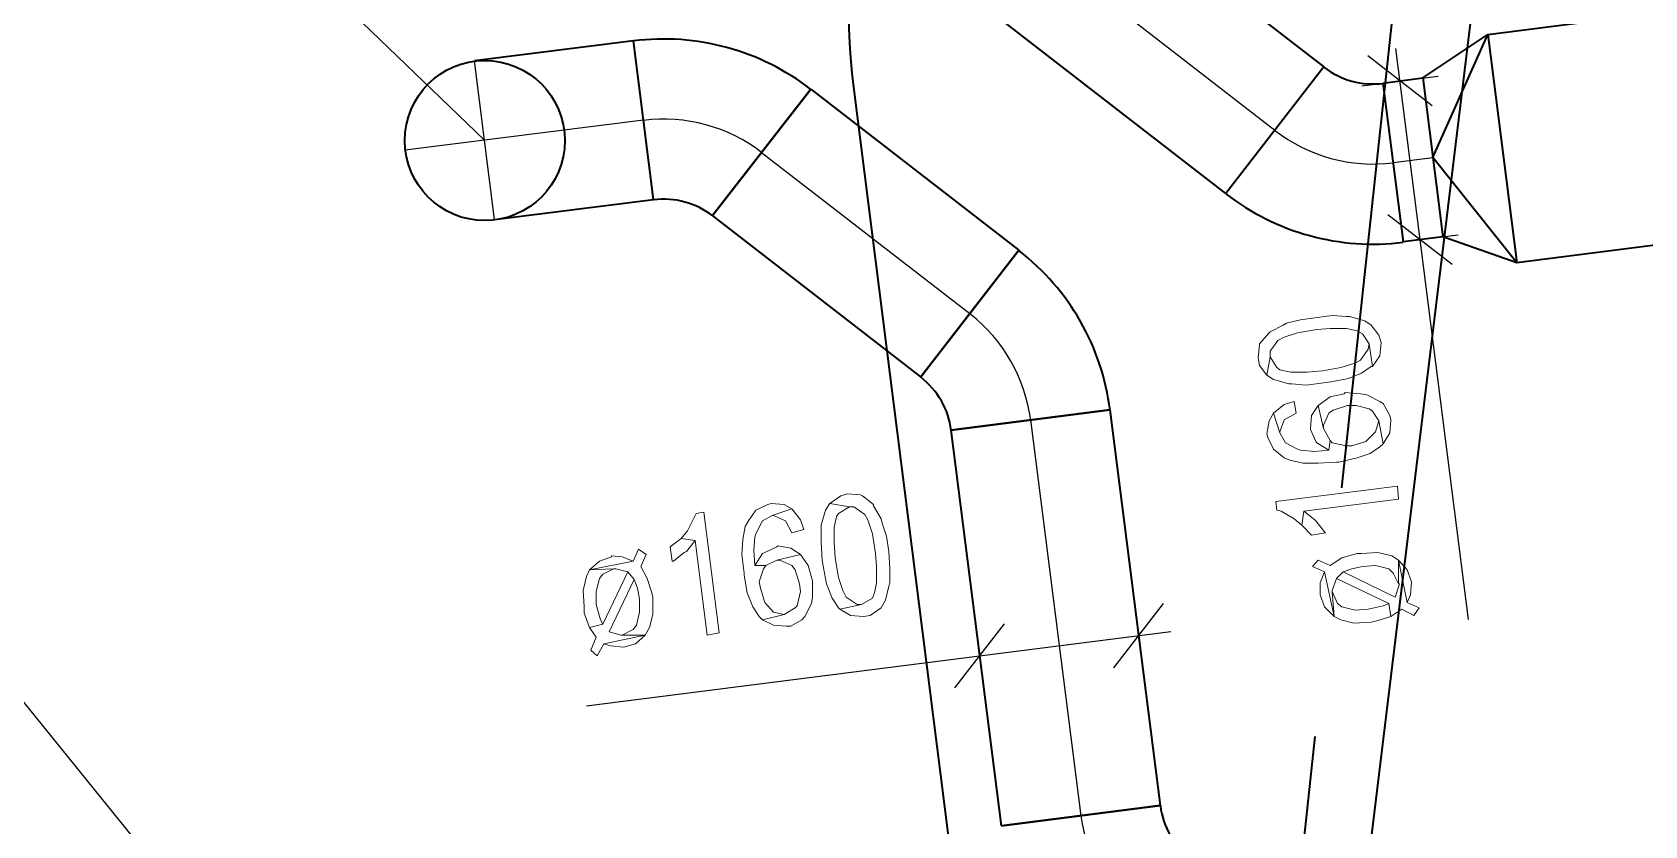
# Model space of a CAD drawing. Header units: metres. Extents: x 2713732.4 to 2713757.2, y 1226081.6 to 1226111.3.
# Drawn here: x 2713744.027 to 2713745.638, y 1226089.638 to 1226090.431 of the extents above; entities that cross this region are included whole.
import ezdxf

# ---------------------------------------------------------------- set-up
doc = ezdxf.new("R2010")
doc.units = ezdxf.units.M
doc.linetypes.add('DASHDOT', pattern=[1, 0.5, -0.25, 0, -0.25])
doc.layers.add('einlagen_boden_erstes_og', color=7, linetype='Continuous', true_color=0x000000)

msp = doc.modelspace()

# ---------------------------------------------------------------- linework, layer by layer
at = {"layer": 'einlagen_boden_erstes_og', "color": 96, "linetype": 'Continuous', "lineweight": 35, "true_color": 0x008000, "extrusion": (0.000477202, 0.001815, 0.999998)}
for p, q in [((2713745.2328, 1226088.5369, -0.1561), (2713745.6134, 1226091.6659, -0.162)), ((2713744.8475, 1226090.3757, -0.1593), (2713744.9592, 1226089.4951, -0.1577))]:
    msp.add_line(p, q, dxfattribs=at)
at = {"layer": 'einlagen_boden_erstes_og', "color": 1, "linetype": 'DASHDOT', "lineweight": 35, "true_color": 0xff0000, "extrusion": (0.000477202, 0.001815, 0.999998)}
msp.add_line((2713745.5061, 1226091.5662, -0.1617), (2713745.1802, 1226088.5303, -0.1561), dxfattribs=at)
at = {"layer": 'einlagen_boden_erstes_og', "color": 7, "linetype": 'Continuous', "lineweight": 25, "extrusion": (0.000477202, 0.001815, 0.999998)}
for p, q in [((2713743.3957, 1226091.3652, -0.1604), (2713744.4791, 1226090.3226, -0.159)), ((2713745.4258, 1226090.3571, -0.1595), (2713745.3615, 1226090.4069, -0.1596)), ((2713745.462, 1226089.8436, -0.1586), (2713745.3896, 1226090.4143, -0.1596)), ((2713745.3557, 1226090.3771, -0.1595), (2713745.4317, 1226090.3868, -0.1596)), ((2713745.446, 1226090.1983, -0.1592), (2713745.3817, 1226090.2481, -0.1593)), ((2713745.3758, 1226090.2184, -0.1592), (2713745.4519, 1226090.2281, -0.1593)), ((2713744.6015, 1226089.0416, -0.1567), (2713743.7025, 1226090.1513, -0.1583)), ((2713745.1077, 1226089.7954, -0.1583), (2713745.1575, 1226089.8597, -0.1585)), ((2713745.1277, 1226089.8656, -0.1585), (2713745.1374, 1226089.7895, -0.1583)), ((2713744.9489, 1226089.7753, -0.1582), (2713744.9987, 1226089.8395, -0.1584)), ((2713744.969, 1226089.8454, -0.1584), (2713744.9787, 1226089.7694, -0.1582)), ((2713744.5809, 1226089.7575, -0.158), (2713745.1649, 1226089.8317, -0.1584))]:
    msp.add_line(p, q, dxfattribs=at)
at = {"layer": 'einlagen_boden_erstes_og', "color": 150, "linetype": 'Continuous', "lineweight": 35, "true_color": 0x0080ff, "extrusion": (0.000477202, 0.001815, 0.999998)}
for p, q in [((2713745.0312, 1226090.6178, -0.1598), (2713745.3176, 1226090.3959, -0.1595)), ((2713745.2197, 1226090.2695, -0.1593), (2713744.9332, 1226090.4914, -0.1595)), ((2713745.4814, 1226090.4284, -0.1597), (2713745.9279, 1226090.485, -0.16)), ((2713745.4164, 1226090.3849, -0.1596), (2713745.4814, 1226090.4284, -0.1597)), ((2713745.4265, 1226090.3055, -0.1594), (2713745.4814, 1226090.4284, -0.1597)), ((2713745.4814, 1226090.4284, -0.1597), (2713745.5104, 1226090.2002, -0.1593)), ((2713745.3176, 1226090.3959, -0.1595), (2713745.2197, 1226090.2695, -0.1593)), ((2713745.3767, 1226090.3798, -0.1595), (2713745.4164, 1226090.3849, -0.1596)), ((2713745.3767, 1226090.3798, -0.1595), (2713745.3969, 1226090.2211, -0.1593)), ((2713745.4164, 1226090.3849, -0.1596), (2713745.4365, 1226090.2261, -0.1593)), ((2713745.5104, 1226090.2002, -0.1593), (2713745.4265, 1226090.3055, -0.1594)), ((2713745.9568, 1226090.2569, -0.1596), (2713745.5104, 1226090.2002, -0.1593)), ((2713745.4365, 1226090.2261, -0.1593), (2713745.3969, 1226090.2211, -0.1593)), ((2713745.5104, 1226090.2002, -0.1593), (2713745.4365, 1226090.2261, -0.1593))]:
    msp.add_line(p, q, dxfattribs=at)
at = {"layer": 'einlagen_boden_erstes_og', "color": 7, "linetype": 'DASHDOT', "lineweight": 25, "extrusion": (0.000477202, 0.001815, 0.999998)}
for p, q in [((2713744.9822, 1226090.5546, -0.1597), (2713745.2687, 1226090.3327, -0.1594)), ((2713744.4891, 1226090.2433, -0.1589), (2713744.469, 1226090.402, -0.1591)), ((2713744.6378, 1226090.3428, -0.1591), (2713744.3997, 1226090.3126, -0.1589)), ((2713744.7559, 1226090.3105, -0.1591), (2713744.9638, 1226090.1494, -0.1589)), ((2713745.3868, 1226090.3005, -0.1594), (2713745.4265, 1226090.3055, -0.1594)), ((2713745.0246, 1226090.0431, -0.1588), (2713745.0748, 1226089.6477, -0.1581))]:
    msp.add_line(p, q, dxfattribs=at)
at = {"layer": 'einlagen_boden_erstes_og', "color": 1, "linetype": 'Continuous', "lineweight": 35, "true_color": 0xff0000, "extrusion": (0.000477202, 0.001815, 0.999998)}
for p, q in [((2713744.6277, 1226090.4221, -0.1593), (2713744.469, 1226090.402, -0.1591)), ((2713744.6479, 1226090.2634, -0.159), (2713744.6277, 1226090.4221, -0.1593)), ((2713744.6479, 1226090.2634, -0.159), (2713744.6277, 1226090.4221, -0.1593)), ((2713744.8049, 1226090.3738, -0.1592), (2713744.7069, 1226090.2473, -0.159)), ((2713744.7069, 1226090.2473, -0.159), (2713744.8049, 1226090.3738, -0.1592)), ((2713744.8049, 1226090.3738, -0.1592), (2713745.0128, 1226090.2127, -0.1591)), ((2713744.4891, 1226090.2433, -0.1589), (2713744.6479, 1226090.2634, -0.159)), ((2713744.9148, 1226090.0862, -0.1588), (2713744.7069, 1226090.2473, -0.159)), ((2713744.9148, 1226090.0862, -0.1588), (2713745.0128, 1226090.2127, -0.1591)), ((2713745.0128, 1226090.2127, -0.1591), (2713744.9148, 1226090.0862, -0.1588)), ((2713745.1039, 1226090.0532, -0.1588), (2713744.9452, 1226090.033, -0.1587)), ((2713744.9452, 1226090.033, -0.1587), (2713745.1039, 1226090.0532, -0.1588)), ((2713745.1039, 1226090.0532, -0.1588), (2713745.1541, 1226089.6578, -0.1581)), ((2713744.9954, 1226089.6376, -0.158), (2713744.9452, 1226090.033, -0.1587)), ((2713744.9954, 1226089.6376, -0.158), (2713745.1541, 1226089.6578, -0.1581)), ((2713745.1541, 1226089.6578, -0.1581), (2713744.9954, 1226089.6376, -0.158))]:
    msp.add_line(p, q, dxfattribs=at)
at = {"layer": 'einlagen_boden_erstes_og', "color": 7, "lineweight": 0}
for points in [[(2713745.2521, 1226090.1052), (2713745.2532, 1226090.0976), (2713745.2608, 1226090.0878), (2713745.264, 1226090.1062), (2713745.264, 1226090.1117), (2713745.2716, 1226090.1225), (2713745.2781, 1226090.1258), (2713745.2912, 1226090.1301), (2713745.3107, 1226090.1334), (2713745.3238, 1226090.1345), (2713745.3401, 1226090.1345), (2713745.3509, 1226090.1323), (2713745.3564, 1226090.1291), (2713745.3629, 1226090.1193), (2713745.3661, 1226090.0965), (2713745.3737, 1226090.1073), (2713745.3748, 1226090.1204), (2713745.3727, 1226090.128), (2713745.365, 1226090.1377), (2713745.3585, 1226090.1421), (2713745.3433, 1226090.1464), (2713745.3401, 1226090.1464), (2713745.3259, 1226090.1475), (2713745.3086, 1226090.1453), (2713745.2944, 1226090.1432), (2713745.2803, 1226090.1399), (2713745.2771, 1226090.1377), (2713745.264, 1226090.1312), (2713745.2629, 1226090.1301), (2713745.2532, 1226090.1193), (2713745.2532, 1226090.1182)], [(2713745.2608, 1226090.0878), (2713745.2673, 1226090.0834), (2713745.2825, 1226090.0791), (2713745.2858, 1226090.0791), (2713745.2999, 1226090.078), (2713745.3173, 1226090.0802), (2713745.3249, 1226090.0813), (2713745.3422, 1226090.0845), (2713745.3553, 1226090.09), (2713745.365, 1226090.0965), (2713745.3661, 1226090.0965), (2713745.3629, 1226090.1193), (2713745.3618, 1226090.1138), (2713745.3542, 1226090.103), (2713745.3488, 1226090.0997), (2713745.3346, 1226090.0954), (2713745.3162, 1226090.0921), (2713745.301, 1226090.091), (2713745.2847, 1226090.091), (2713745.2738, 1226090.0932), (2713745.2705, 1226090.0954), (2713745.264, 1226090.1062)], [(2713745.3118, 1226090.0574), (2713745.3173, 1226090.0346), (2713745.3173, 1226090.0378), (2713745.3227, 1226090.0498), (2713745.327, 1226090.053), (2713745.3412, 1226090.0574), (2713745.3498, 1226090.0574), (2713745.3629, 1226090.0541), (2713745.3661, 1226090.0519), (2713745.3727, 1226090.0422), (2713745.377, 1226090.0193), (2713745.3835, 1226090.0302), (2713745.3846, 1226090.0432), (2713745.3835, 1226090.0476), (2713745.377, 1226090.0595), (2713745.3737, 1226090.0617), (2713745.3607, 1226090.0682), (2713745.3542, 1226090.0693), (2713745.339, 1226090.0704), (2713745.3379, 1226090.0693), (2713745.3238, 1226090.0661)], [(2713745.2608, 1226090.0291), (2713745.2619, 1226090.0248), (2713745.2673, 1226090.0139), (2713745.2781, 1226090.0052), (2713745.2836, 1226090.0031), (2713745.2966, 1226089.9998), (2713745.3118, 1226089.9998), (2713745.3303, 1226090.0009), (2713745.3325, 1226090.0009), (2713745.3509, 1226090.0052), (2713745.364, 1226090.0096), (2713745.3737, 1226090.0161), (2713745.377, 1226090.0193), (2713745.3727, 1226090.0422), (2713745.3694, 1226090.0313), (2713745.3596, 1226090.0215), (2713745.3455, 1226090.0172), (2713745.3401, 1226090.0172), (2713745.3259, 1226090.0204), (2713745.3238, 1226090.0226), (2713745.3227, 1226090.0128), (2713745.3086, 1226090.0117), (2713745.2944, 1226090.0128), (2713745.2912, 1226090.0139), (2713745.2792, 1226090.0204), (2713745.2738, 1226090.0302), (2713745.2673, 1226090.0498), (2713745.2629, 1226090.0422)], [(2713745.2673, 1226090.0498), (2713745.2738, 1226090.0302), (2713745.2738, 1226090.0313), (2713745.2781, 1226090.0432), (2713745.2901, 1226090.0498), (2713745.2879, 1226090.0617), (2713745.2781, 1226090.0585)], [(2713745.3042, 1226090.0346), (2713745.3042, 1226090.0335), (2713745.3097, 1226090.0215), (2713745.3107, 1226090.0204), (2713745.3227, 1226090.0128), (2713745.3238, 1226090.0226), (2713745.3173, 1226090.0346), (2713745.3118, 1226090.0574), (2713745.3053, 1226090.0476)], [(2713744.8415, 1226089.9694), (2713744.835, 1226089.9672), (2713744.8241, 1226089.9596), (2713744.8437, 1226089.9563), (2713744.848, 1226089.9563), (2713744.8589, 1226089.9487), (2713744.8621, 1226089.9433), (2713744.8665, 1226089.9292), (2713744.8697, 1226089.9096), (2713744.8708, 1226089.8966), (2713744.8708, 1226089.8803), (2713744.8686, 1226089.8705), (2713744.8665, 1226089.8651), (2713744.8556, 1226089.8586), (2713744.8339, 1226089.8542), (2713744.8447, 1226089.8477), (2713744.8578, 1226089.8466), (2713744.8643, 1226089.8477), (2713744.8752, 1226089.8553), (2713744.8795, 1226089.8629), (2713744.8828, 1226089.877), (2713744.8838, 1226089.8803), (2713744.8838, 1226089.8944), (2713744.8828, 1226089.9118), (2713744.8806, 1226089.927), (2713744.8762, 1226089.9401), (2713744.8752, 1226089.9444), (2713744.8676, 1226089.9574), (2713744.8676, 1226089.9585), (2713744.8567, 1226089.9672), (2713744.8545, 1226089.9683)], [(2713745.2695, 1226089.9618), (2713745.2705, 1226089.9531), (2713745.2749, 1226089.952), (2713745.2879, 1226089.9444), (2713745.2955, 1226089.9379), (2713745.2977, 1226089.952), (2713745.3922, 1226089.9639), (2713745.3911, 1226089.977)], [(2713744.7654, 1226089.9596), (2713744.7622, 1226089.9585), (2713744.7502, 1226089.9531), (2713744.7426, 1226089.9422), (2713744.7394, 1226089.9368), (2713744.7372, 1226089.9238), (2713744.7361, 1226089.9086), (2713744.7383, 1226089.8901), (2713744.7383, 1226089.8879), (2713744.7415, 1226089.8705), (2713744.747, 1226089.8564), (2713744.7535, 1226089.8466), (2713744.7568, 1226089.8434), (2713744.7785, 1226089.8488), (2713744.7676, 1226089.851), (2713744.7589, 1226089.8608), (2713744.7546, 1226089.8749), (2713744.7535, 1226089.8814), (2713744.7578, 1226089.8944), (2713744.76, 1226089.8977), (2713744.7492, 1226089.8977), (2713744.7481, 1226089.9129), (2713744.7492, 1226089.9259), (2713744.7502, 1226089.9292), (2713744.7568, 1226089.9422), (2713744.7665, 1226089.9477), (2713744.7861, 1226089.9542), (2713744.7785, 1226089.9585)], [(2713744.7861, 1226089.9542), (2713744.7665, 1226089.9477), (2713744.7676, 1226089.9477), (2713744.7796, 1226089.9422), (2713744.7861, 1226089.9303), (2713744.798, 1226089.9335), (2713744.7948, 1226089.9433)], [(2713744.8241, 1226089.9596), (2713744.8198, 1226089.9531), (2713744.8154, 1226089.9379), (2713744.8154, 1226089.9346), (2713744.8154, 1226089.9205), (2713744.8165, 1226089.9031), (2713744.8176, 1226089.8955), (2713744.8208, 1226089.8792), (2713744.8263, 1226089.8651), (2713744.8328, 1226089.8553), (2713744.8339, 1226089.8542), (2713744.8556, 1226089.8586), (2713744.8513, 1226089.8586), (2713744.8404, 1226089.8662), (2713744.8371, 1226089.8727), (2713744.8328, 1226089.8857), (2713744.8295, 1226089.9053), (2713744.8284, 1226089.9205), (2713744.8284, 1226089.9357), (2713744.8306, 1226089.9466), (2713744.8328, 1226089.9498), (2713744.8437, 1226089.9563)], [(2713744.6981, 1226089.9509), (2713744.6905, 1226089.9498), (2713744.6883, 1226089.9455), (2713744.6818, 1226089.9324), (2713744.6753, 1226089.9248), (2713744.6894, 1226089.9227), (2713744.7014, 1226089.8282), (2713744.7133, 1226089.8303)], [(2713745.2955, 1226089.9379), (2713745.3053, 1226089.9281), (2713745.3194, 1226089.9303), (2713745.3183, 1226089.9314), (2713745.3097, 1226089.9422), (2713745.3086, 1226089.9433), (2713745.2977, 1226089.952)], [(2713744.6753, 1226089.9248), (2713744.6644, 1226089.9162), (2713744.6666, 1226089.902), (2713744.6677, 1226089.902), (2713744.6785, 1226089.9107), (2713744.6807, 1226089.9118), (2713744.6894, 1226089.9227)], [(2713744.6329, 1226089.914), (2713744.6275, 1226089.902), (2713744.584, 1226089.8933), (2713744.6079, 1226089.8944), (2713744.6101, 1226089.8944), (2713744.6221, 1226089.8912), (2713744.6286, 1226089.8836), (2713744.6318, 1226089.8749), (2713744.634, 1226089.864), (2713744.634, 1226089.851), (2713744.6308, 1226089.8379), (2713744.6275, 1226089.8336), (2713744.6166, 1226089.8282), (2713744.6394, 1226089.8282), (2713744.6438, 1226089.8358), (2713744.647, 1226089.8488), (2713744.647, 1226089.8662), (2713744.646, 1226089.8705), (2713744.6416, 1226089.8847), (2713744.6351, 1226089.8966), (2713744.6405, 1226089.9086)], [(2713744.6058, 1226089.9075), (2713744.6058, 1226089.9064), (2713744.5938, 1226089.902), (2713744.584, 1226089.8933), (2713744.6275, 1226089.902), (2713744.6166, 1226089.9064)], [(2713744.772, 1226089.9172), (2713744.7709, 1226089.9162), (2713744.7589, 1226089.9107), (2713744.7568, 1226089.9096), (2713744.7492, 1226089.8977), (2713744.76, 1226089.8977), (2713744.7709, 1226089.9031), (2713744.7948, 1226089.9086), (2713744.785, 1226089.9151)], [(2713744.7948, 1226089.9086), (2713744.7709, 1226089.9031), (2713744.7741, 1226089.9031), (2713744.7861, 1226089.8977), (2713744.7893, 1226089.8933), (2713744.7937, 1226089.8792), (2713744.7948, 1226089.8716), (2713744.7915, 1226089.8575), (2713744.7893, 1226089.8553), (2713744.7785, 1226089.8488), (2713744.7568, 1226089.8434), (2713744.7676, 1226089.8379), (2713744.7807, 1226089.8369), (2713744.785, 1226089.8369), (2713744.7959, 1226089.8434), (2713744.7991, 1226089.8466), (2713744.8056, 1226089.8597), (2713744.8067, 1226089.8662), (2713744.8067, 1226089.8814), (2713744.8067, 1226089.8825), (2713744.8024, 1226089.8977)], [(2713745.3064, 1226089.8966), (2713745.3183, 1226089.8912), (2713745.3281, 1226089.8466), (2713745.3259, 1226089.8716), (2713745.3259, 1226089.8727), (2713745.3303, 1226089.8847), (2713745.3368, 1226089.8912), (2713745.3455, 1226089.8944), (2713745.3564, 1226089.8966), (2713745.3694, 1226089.8977), (2713745.3824, 1226089.8944), (2713745.3868, 1226089.8901), (2713745.3922, 1226089.8792), (2713745.3922, 1226089.9031), (2713745.3857, 1226089.9075), (2713745.3716, 1226089.9107), (2713745.3553, 1226089.9096), (2713745.3509, 1226089.9096), (2713745.3357, 1226089.9053), (2713745.3238, 1226089.8977), (2713745.3118, 1226089.9031)], [(2713744.584, 1226089.8933), (2713744.5808, 1226089.8868), (2713744.5775, 1226089.8727), (2713744.5786, 1226089.8564), (2713744.5786, 1226089.8499), (2713744.584, 1226089.8358), (2713744.5971, 1226089.839), (2713744.5949, 1226089.8434), (2713744.5906, 1226089.8586), (2713744.5906, 1226089.8716), (2713744.5938, 1226089.8847), (2713744.5971, 1226089.889), (2713744.6079, 1226089.8944)], [(2713744.6221, 1226089.8912), (2713744.5971, 1226089.839), (2713744.584, 1226089.8358), (2713744.5906, 1226089.826), (2713744.5851, 1226089.813), (2713744.5916, 1226089.8075), (2713744.5982, 1226089.8195), (2713744.6394, 1226089.8282), (2713744.6166, 1226089.8282), (2713744.6155, 1226089.8282), (2713744.6036, 1226089.8314), (2713744.6286, 1226089.8836)], [(2713745.314, 1226089.8694), (2713745.314, 1226089.8684), (2713745.3183, 1226089.8564), (2713745.3281, 1226089.8466), (2713745.3183, 1226089.8912), (2713745.314, 1226089.8803)], [(2713745.3303, 1226089.8847), (2713745.3824, 1226089.8597), (2713745.3846, 1226089.8466), (2713745.3955, 1226089.8542), (2713745.4074, 1226089.8477), (2713745.4128, 1226089.8553), (2713745.4009, 1226089.8608), (2713745.3922, 1226089.9031), (2713745.3922, 1226089.8792), (2713745.3933, 1226089.8792), (2713745.3889, 1226089.8662), (2713745.3368, 1226089.8912)], [(2713745.3922, 1226089.9031), (2713745.4009, 1226089.8608), (2713745.4042, 1226089.8684), (2713745.4052, 1226089.8814), (2713745.4009, 1226089.8933)], [(2713745.3281, 1226089.8466), (2713745.3346, 1226089.8434), (2713745.3477, 1226089.8401), (2713745.365, 1226089.8412), (2713745.3705, 1226089.8423), (2713745.3846, 1226089.8466), (2713745.3824, 1226089.8597), (2713745.377, 1226089.8575), (2713745.3618, 1226089.8542), (2713745.3488, 1226089.8532), (2713745.3357, 1226089.8564), (2713745.3314, 1226089.8597), (2713745.3259, 1226089.8716)], [(2713744.6394, 1226089.8282), (2713744.5982, 1226089.8195), (2713744.6047, 1226089.8173), (2713744.6177, 1226089.8162), (2713744.6297, 1226089.8195)]]:
    msp.add_lwpolyline(points, close=True, dxfattribs=at)
at = {"layer": 'einlagen_boden_erstes_og', "color": 1, "linetype": 'Continuous', "lineweight": 35, "true_color": 0xff0000, "extrusion": (0.000477202, 0.001815, 0.999998)}
msp.add_circle((2713744.1702, 1226085.9521, 3520.5086), 0.08, dxfattribs=at)
at = {"layer": 'einlagen_boden_erstes_og', "color": 96, "linetype": 'Continuous', "lineweight": 35, "true_color": 0x008000, "extrusion": (0.000477202, 0.001815, 0.999998)}
msp.add_arc((2713745.1338, 1226086.0806, 3520.5086), 0.6, 142.2326, 187.2326, dxfattribs=at)
at = {"layer": 'einlagen_boden_erstes_og', "color": 1, "linetype": 'Continuous', "lineweight": 35, "true_color": 0xff0000, "extrusion": (0.000477202, 0.001815, 0.999998)}
for centre, radius, start, end in [((2713744.349, 1226085.8135, 3520.5086), 0.24, 52.2325, 97.2325), ((2713744.349, 1226085.8135, 3520.5086), 0.08, 52.2325, 97.2325), ((2713744.5569, 1226085.6524, 3520.5086), 0.24, 7.2325, 52.2325), ((2713744.5569, 1226085.6524, 3520.5086), 0.08, 7.2325, 52.2325), ((2713744.9246, 1226085.2973, 3520.5086), 0.08, 187.2325, 232.2325)]:
    msp.add_arc(centre, radius, start, end, dxfattribs=at)
at = {"layer": 'einlagen_boden_erstes_og', "color": 150, "linetype": 'Continuous', "lineweight": 35, "true_color": 0x0080ff, "extrusion": (0.000477202, 0.001815, 0.999998)}
for radius in [0.08, 0.24]:
    msp.add_arc((2713745.0577, 1226086.0886, 3520.5086), radius, 232.2325, 277.2325, dxfattribs=at)
at = {"layer": 'einlagen_boden_erstes_og', "color": 7, "linetype": 'DASHDOT', "lineweight": 25, "extrusion": (0.000477202, 0.001815, 0.999998)}
for centre, start, end in [((2713744.349, 1226085.8135, 3520.5086), 52.2325, 97.2325), ((2713745.0577, 1226086.0886, 3520.5086), 232.2325, 277.2325), ((2713744.5569, 1226085.6524, 3520.5086), 7.2325, 52.2325), ((2713744.9246, 1226085.2973, 3520.5086), 187.2325, 232.2325)]:
    msp.add_arc(centre, 0.16, start, end, dxfattribs=at)

doc.saveas('drawing.dxf')
